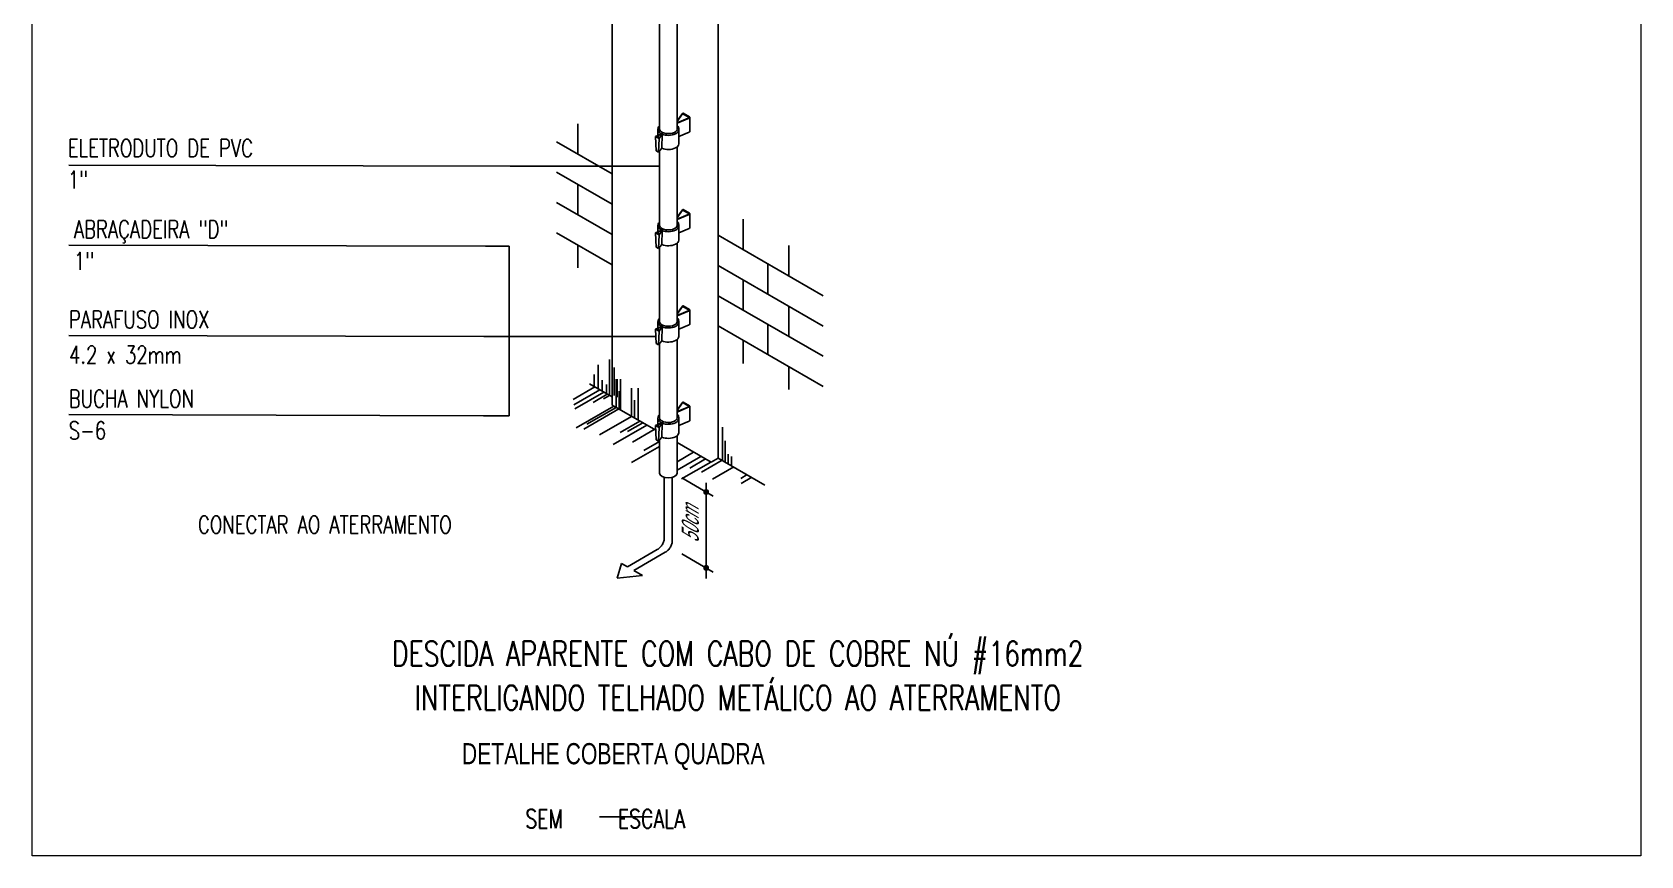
# Model space of a CAD drawing. Header units: inches. Extents: x 462047 to 462370, y 9198028 to 9198209.
# Drawn here: x 462356.12 to 462369.82, y 9198166.67 to 9198173.68 of the extents above; entities that cross this region are included whole.
import ezdxf
from ezdxf.enums import TextEntityAlignment as Align

# ---------------------------------------------------------------- set-up
doc = ezdxf.new("R2010")
doc.units = ezdxf.units.IN
doc.header["$MEASUREMENT"] = 0
doc.linetypes.add('HIDDEN', pattern=[9.525, 6.35, -3.175])
for name, color, linetype in [('15', 1, 'Continuous'), ('25', 2, 'Continuous'), ('50', 5, 'Continuous'), ('C04', 4, 'Continuous'), ('C05', 4, 'Continuous')]:
    doc.layers.add(name, color=color, linetype=linetype)
doc.layers.add('I-LIN_CHAMADA', color=9, linetype='Continuous', lineweight=9)
doc.styles.add('100CL', font='romans.shx', dxfattribs={"height": 2.5})
doc.styles.add('140CL', font='ACENT.shx', dxfattribs={"height": 3.5})
doc.styles.add('25CL', font='ROMANS.shx', dxfattribs={"height": 2.5})
doc.styles.add('35CL', font='ROMANS.shx', dxfattribs={"height": 3.5})
doc.styles.add('80', font='', dxfattribs={"height": 0.2})
doc.styles.get('80').set_extended_font_data('Technical')

msp = doc.modelspace()

# ---------------------------------------------------------------- linework, layer by layer
for p, q in [((462360.767, 9198172.896), (462360.767, 9198172.638)), ((462360.587, 9198172.742), (462361.059, 9198172.47)), ((462360.587, 9198172.484), (462361.059, 9198172.212)), ((462360.767, 9198172.381), (462360.767, 9198172.123)), ((462360.587, 9198172.226), (462361.059, 9198171.954)), ((462360.587, 9198171.969), (462361.059, 9198171.696)), ((462362.174, 9198172.084), (462362.174, 9198171.826)), ((462360.767, 9198171.865), (462360.767, 9198171.67)), ((462361.963, 9198171.948), (462362.856, 9198171.432)), ((462362.563, 9198171.859), (462362.563, 9198171.601)), ((462361.963, 9198171.69), (462362.856, 9198171.174)), ((462362.384, 9198171.705), (462362.384, 9198171.447)), ((462362.174, 9198171.568), (462362.174, 9198171.31)), ((462361.963, 9198171.432), (462362.856, 9198170.917)), ((462362.563, 9198171.343), (462362.563, 9198171.085)), ((462361.963, 9198171.175), (462362.856, 9198170.659)), ((462362.384, 9198171.189), (462362.384, 9198170.931)), ((462362.174, 9198171.052), (462362.174, 9198170.857)), ((462362.563, 9198170.828), (462362.563, 9198170.633))]:
    msp.add_line(p, q)
at = {"layer": '15'}
for p, q in [((462361.059, 9198177.137), (462361.059, 9198170.502)), ((462361.963, 9198176.625), (462361.963, 9198170.05)), ((462361.614, 9198172.914), (462361.657, 9198172.977)), ((462361.707, 9198172.943), (462361.614, 9198172.904)), ((462361.665, 9198172.978), (462361.707, 9198172.954)), ((462361.44, 9198172.789), (462361.481, 9198172.807)), ((462361.44, 9198172.789), (462361.462, 9198172.777)), ((462361.485, 9198172.808), (462361.462, 9198172.777)), ((462361.481, 9198172.807), (462361.497, 9198172.819)), ((462361.485, 9198172.808), (462361.498, 9198172.818)), ((462360.193, 9198172.536), (462356.437, 9198172.545)), ((462360.193, 9198172.536), (462361.464, 9198172.536)), ((462361.614, 9198172.095), (462361.657, 9198172.157)), ((462361.707, 9198172.124), (462361.614, 9198172.085)), ((462361.665, 9198172.159), (462361.707, 9198172.135)), ((462361.44, 9198171.97), (462361.481, 9198171.988)), ((462361.44, 9198171.97), (462361.462, 9198171.957)), ((462361.485, 9198171.989), (462361.462, 9198171.957)), ((462361.481, 9198171.988), (462361.497, 9198171.999)), ((462361.485, 9198171.989), (462361.498, 9198171.999)), ((462360.185, 9198171.854), (462360.185, 9198170.411)), ((462361.614, 9198171.275), (462361.657, 9198171.338)), ((462361.707, 9198171.304), (462361.614, 9198171.265)), ((462361.665, 9198171.339), (462361.707, 9198171.315)), ((462361.44, 9198171.15), (462361.481, 9198171.168)), ((462361.44, 9198171.15), (462361.462, 9198171.137)), ((462361.485, 9198171.169), (462361.462, 9198171.137)), ((462361.481, 9198171.168), (462361.497, 9198171.18)), ((462361.485, 9198171.169), (462361.498, 9198171.179)), ((462361.614, 9198170.456), (462361.657, 9198170.518)), ((462361.707, 9198170.485), (462361.614, 9198170.446)), ((462361.665, 9198170.52), (462361.707, 9198170.496)), ((462361.44, 9198170.331), (462361.481, 9198170.349)), ((462361.44, 9198170.331), (462361.462, 9198170.318)), ((462361.485, 9198170.35), (462361.462, 9198170.318)), ((462361.481, 9198170.349), (462361.497, 9198170.36)), ((462361.485, 9198170.35), (462361.498, 9198170.36))]:
    msp.add_line(p, q, dxfattribs=at)
at = {"layer": '15', "color": 1}
for p, q in [((462356.437, 9198171.863), (462359.983, 9198171.854)), ((462359.983, 9198171.854), (462360.185, 9198171.854)), ((462359.983, 9198171.854), (462360.185, 9198171.854)), ((462356.437, 9198171.095), (462359.968, 9198171.086)), ((462359.968, 9198171.086), (462361.433, 9198171.086)), ((462361.039, 9198170.583), (462361.039, 9198170.89)), ((462360.907, 9198170.66), (462360.907, 9198170.761)), ((462360.94, 9198170.64), (462360.94, 9198170.844)), ((462361.078, 9198170.583), (462361.078, 9198170.822)), ((462360.912, 9198170.656), (462360.727, 9198170.55)), ((462360.955, 9198170.632), (462360.735, 9198170.505)), ((462360.989, 9198170.612), (462360.742, 9198170.469)), ((462361.019, 9198170.594), (462360.9, 9198170.525)), ((462360.976, 9198170.62), (462360.976, 9198170.714)), ((462361.013, 9198170.598), (462361.013, 9198170.677)), ((462361.094, 9198170.482), (462361.094, 9198170.722)), ((462361.103, 9198170.568), (462361.103, 9198170.721)), ((462361.119, 9198170.468), (462361.119, 9198170.621)), ((462361.132, 9198170.46), (462361.132, 9198170.722)), ((462361.225, 9198170.406), (462361.225, 9198170.646)), ((462361.281, 9198170.374), (462361.281, 9198170.646)), ((462361.075, 9198170.493), (462360.754, 9198170.307)), ((462361.116, 9198170.469), (462360.82, 9198170.298)), ((462361.094, 9198170.482), (462360.845, 9198170.338)), ((462361.039, 9198170.583), (462360.987, 9198170.554)), ((462361.25, 9198170.392), (462361.25, 9198170.545)), ((462356.437, 9198170.421), (462359.966, 9198170.411)), ((462359.966, 9198170.411), (462360.185, 9198170.411)), ((462361.225, 9198170.406), (462360.953, 9198170.249)), ((462361.355, 9198170.331), (462361.068, 9198170.166)), ((462361.297, 9198170.365), (462361.129, 9198170.268)), ((462361.322, 9198170.351), (462361.192, 9198170.276)), ((462361.419, 9198170.294), (462361.232, 9198170.186)), ((462361.464, 9198170.192), (462361.33, 9198170.115)), ((462361.999, 9198170.032), (462361.999, 9198170.315)), ((462362.023, 9198170.018), (462362.023, 9198170.198)), ((462361.464, 9198170.15), (462361.225, 9198170.012)), ((462361.754, 9198170.101), (462361.614, 9198170.02)), ((462361.816, 9198170.065), (462361.614, 9198169.948)), ((462361.855, 9198170.043), (462361.722, 9198169.966)), ((462362.047, 9198170.004), (462362.047, 9198170.083)), ((462362.077, 9198169.987), (462362.077, 9198170.063)), ((462361.9, 9198170.017), (462361.651, 9198169.873)), ((462361.998, 9198170.033), (462361.822, 9198169.932)), ((462362.096, 9198169.976), (462361.913, 9198169.871)), ((462362.21, 9198169.91), (462362.155, 9198169.878)), ((462361.652, 9198169.882), (462361.921, 9198169.727)), ((462361.861, 9198169.841), (462361.861, 9198169.027)), ((462362.249, 9198169.888), (462362.158, 9198169.835)), ((462361.652, 9198169.237), (462361.921, 9198169.081))]:
    msp.add_line(p, q, dxfattribs=at)
at = {"layer": '15', "color": 1, "linetype": 'HIDDEN'}
for p, q in [((462361.504, 9198169.376), (462361.504, 9198169.888)), ((462361.572, 9198169.353), (462361.572, 9198169.888)), ((462361.444, 9198169.272), (462361.191, 9198169.126)), ((462361.512, 9198169.249), (462361.245, 9198169.094)), ((462361.139, 9198169.155), (462361.102, 9198169.03)), ((462361.139, 9198169.155), (462361.191, 9198169.126)), ((462361.245, 9198169.094), (462361.318, 9198169.052)), ((462361.102, 9198169.03), (462361.318, 9198169.052))]:
    msp.add_line(p, q, dxfattribs=at)
at = {"layer": '15', "color": 1, "const_width": 0.0258}
for points in [[(462361.848, 9198169.762, 1), (462361.873, 9198169.762, 1)], [(462361.848, 9198169.116, 1), (462361.873, 9198169.116, 1)]]:
    msp.add_lwpolyline(points, format="xyb", close=True, dxfattribs=at)
at = {"layer": '15'}
for centre, start, end in [((462361.662, 9198172.973), 60, 145.1485), ((462361.704, 9198172.949), 292.8734, 60), ((462361.662, 9198172.154), 60, 145.1485), ((462361.704, 9198172.129), 292.8734, 60), ((462361.662, 9198171.334), 60, 145.1485), ((462361.704, 9198171.31), 292.8734, 60), ((462361.662, 9198170.515), 60, 145.1485), ((462361.704, 9198170.49), 292.8734, 60)]:
    msp.add_arc(centre, 0.006, start, end, dxfattribs=at)
at = {"layer": '15', "color": 1, "linetype": 'HIDDEN'}
for centre in [(462361.384, 9198169.376), (462361.452, 9198169.353)]:
    msp.add_arc(centre, 0.12, 300, 0, dxfattribs=at)
at = {"layer": '25'}
for p, q in [((462361.464, 9198173.858), (462361.464, 9198172.85)), ((462361.614, 9198173.858), (462361.614, 9198172.85)), ((462361.614, 9198172.921), (462361.658, 9198172.983)), ((462361.717, 9198172.944), (462361.614, 9198172.9)), ((462361.666, 9198172.985), (462361.718, 9198172.955)), ((462361.721, 9198172.949), (462361.721, 9198172.83)), ((462361.43, 9198172.788), (462361.48, 9198172.809)), ((462361.43, 9198172.788), (462361.46, 9198172.77)), ((462361.43, 9198172.788), (462361.435, 9198172.665)), ((462361.449, 9198172.85), (462361.449, 9198172.796)), ((462361.486, 9198172.807), (462361.46, 9198172.77)), ((462361.486, 9198172.807), (462361.483, 9198172.688)), ((462361.629, 9198172.85), (462361.629, 9198172.73)), ((462361.629, 9198172.787), (462361.717, 9198172.824)), ((462361.435, 9198172.665), (462361.455, 9198172.653)), ((462361.46, 9198172.77), (462361.455, 9198172.653)), ((462361.455, 9198172.653), (462361.483, 9198172.688)), ((462361.464, 9198172.664), (462361.464, 9198172.031)), ((462361.614, 9198172.7), (462361.614, 9198172.031)), ((462361.614, 9198172.101), (462361.658, 9198172.164)), ((462361.717, 9198172.125), (462361.614, 9198172.081)), ((462361.666, 9198172.166), (462361.718, 9198172.135)), ((462361.721, 9198172.13), (462361.721, 9198172.01)), ((462361.43, 9198171.968), (462361.48, 9198171.99)), ((462361.43, 9198171.968), (462361.435, 9198171.846)), ((462361.43, 9198171.968), (462361.46, 9198171.951)), ((462361.449, 9198172.031), (462361.449, 9198171.976)), ((462361.486, 9198171.987), (462361.46, 9198171.951)), ((462361.486, 9198171.987), (462361.483, 9198171.869)), ((462361.629, 9198172.031), (462361.629, 9198171.911)), ((462361.629, 9198171.967), (462361.717, 9198172.005)), ((462361.435, 9198171.846), (462361.455, 9198171.834)), ((462361.46, 9198171.951), (462361.455, 9198171.834)), ((462361.455, 9198171.834), (462361.483, 9198171.869)), ((462361.464, 9198171.845), (462361.464, 9198171.211)), ((462361.614, 9198171.881), (462361.614, 9198171.211)), ((462361.614, 9198171.281), (462361.658, 9198171.344)), ((462361.717, 9198171.305), (462361.614, 9198171.261)), ((462361.666, 9198171.346), (462361.718, 9198171.316)), ((462361.721, 9198171.31), (462361.721, 9198171.191)), ((462361.43, 9198171.149), (462361.48, 9198171.17)), ((462361.43, 9198171.149), (462361.46, 9198171.131)), ((462361.43, 9198171.149), (462361.435, 9198171.026)), ((462361.449, 9198171.211), (462361.449, 9198171.157)), ((462361.486, 9198171.168), (462361.46, 9198171.131)), ((462361.486, 9198171.168), (462361.483, 9198171.049)), ((462361.629, 9198171.211), (462361.629, 9198171.091)), ((462361.629, 9198171.148), (462361.717, 9198171.185)), ((462361.435, 9198171.026), (462361.455, 9198171.014)), ((462361.46, 9198171.131), (462361.455, 9198171.014)), ((462361.455, 9198171.014), (462361.483, 9198171.049)), ((462361.464, 9198171.025), (462361.464, 9198170.392)), ((462361.614, 9198171.061), (462361.614, 9198170.392)), ((462360.867, 9198170.683), (462361.059, 9198170.571)), ((462361.059, 9198170.502), (462361.432, 9198170.287)), ((462361.614, 9198170.462), (462361.658, 9198170.525)), ((462361.717, 9198170.486), (462361.614, 9198170.442)), ((462361.666, 9198170.527), (462361.718, 9198170.496)), ((462361.721, 9198170.491), (462361.721, 9198170.371)), ((462361.43, 9198170.329), (462361.48, 9198170.351)), ((462361.43, 9198170.329), (462361.46, 9198170.312)), ((462361.43, 9198170.329), (462361.435, 9198170.206)), ((462361.449, 9198170.392), (462361.449, 9198170.337)), ((462361.486, 9198170.348), (462361.46, 9198170.312)), ((462361.486, 9198170.348), (462361.483, 9198170.229)), ((462361.629, 9198170.392), (462361.629, 9198170.272)), ((462361.629, 9198170.328), (462361.717, 9198170.366)), ((462361.435, 9198170.206), (462361.455, 9198170.195)), ((462361.46, 9198170.312), (462361.455, 9198170.195)), ((462361.455, 9198170.195), (462361.483, 9198170.229)), ((462361.464, 9198170.206), (462361.464, 9198169.922)), ((462361.614, 9198170.242), (462361.614, 9198169.922)), ((462361.614, 9198170.182), (462361.903, 9198170.015)), ((462361.903, 9198170.015), (462361.963, 9198170.05)), ((462361.963, 9198170.05), (462362.359, 9198169.821))]:
    msp.add_line(p, q, dxfattribs=at)
for centre, start, end in [((462361.663, 9198172.98), 60, 145.1485), ((462361.715, 9198172.95), 292.8734, 60), ((462361.715, 9198172.83), 292.8734, 0), ((462361.663, 9198172.16), 60, 145.1485), ((462361.715, 9198172.13), 292.8734, 60), ((462361.715, 9198172.01), 292.8734, 0), ((462361.663, 9198171.341), 60, 145.1485), ((462361.715, 9198171.311), 292.8734, 60), ((462361.715, 9198171.191), 292.8734, 0), ((462361.663, 9198170.521), 60, 145.1485), ((462361.715, 9198170.491), 292.8734, 60), ((462361.715, 9198170.371), 292.8734, 0)]:
    msp.add_arc(centre, 0.006, start, end, dxfattribs=at)
for centre, major_axis, start_param, end_param in [((462361.539, 9198172.85), (-0.075, 0), 0, 0.969434), ((462361.539, 9198172.85), (0.075, 0), 4.133002, 6.283185), ((462361.539, 9198172.031), (-0.075, 0), 0, 0.969434), ((462361.539, 9198172.031), (0.075, 0), 4.133002, 6.283185), ((462361.539, 9198171.211), (-0.075, 0), 0, 0.969434), ((462361.539, 9198171.211), (0.075, 0), 4.133002, 6.283185), ((462361.539, 9198170.392), (-0.075, 0), 0, 0.969434), ((462361.539, 9198170.392), (0.075, 0), 4.133002, 6.283185), ((462361.539, 9198169.922), (0.075, 0), 3.141593, 6.283185)]:
    msp.add_ellipse(centre, major_axis=major_axis, ratio=0.509872, start_param=start_param, end_param=end_param, dxfattribs=at)
for points, knots in [([(462361.464, 9198172.881), (462361.463, 9198172.88), (462361.463, 9198172.88), (462361.457, 9198172.874), (462361.453, 9198172.868), (462361.448, 9198172.853), (462361.449, 9198172.845), (462361.454, 9198172.831), (462361.458, 9198172.825), (462361.469, 9198172.816), (462361.474, 9198172.812), (462361.48, 9198172.809)], [5.761933, 5.761933, 5.761933, 5.761933, 5.79585, 5.79585, 6.130508, 6.130508, 6.465166, 6.465166, 6.799823, 6.799823, 7.084903, 7.084903, 7.084903, 7.084903]), ([(462361.486, 9198172.807), (462361.503, 9198172.8), (462361.522, 9198172.797), (462361.562, 9198172.797), (462361.582, 9198172.802), (462361.607, 9198172.814), (462361.614, 9198172.819), (462361.624, 9198172.831), (462361.627, 9198172.838), (462361.63, 9198172.852), (462361.629, 9198172.859), (462361.623, 9198172.871), (462361.619, 9198172.876), (462361.614, 9198172.881)], [7.178555, 7.178555, 7.178555, 7.178555, 7.882816, 7.882816, 8.631151, 8.631151, 9.025488, 9.025488, 9.342435, 9.342435, 9.659381, 9.659381, 9.946042, 9.946042, 9.946042, 9.946042]), ([(462361.483, 9198172.688), (462361.483, 9198172.688), (462361.483, 9198172.688), (462361.5, 9198172.68), (462361.521, 9198172.677), (462361.562, 9198172.677), (462361.582, 9198172.682), (462361.607, 9198172.694), (462361.614, 9198172.699), (462361.624, 9198172.711), (462361.627, 9198172.718), (462361.629, 9198172.727), (462361.629, 9198172.728), (462361.629, 9198172.73)], [7.130319, 7.130319, 7.130319, 7.130319, 7.134481, 7.134481, 7.882816, 7.882816, 8.631151, 8.631151, 9.025488, 9.025488, 9.342435, 9.342435, 9.423485, 9.423485, 9.423485, 9.423485]), ([(462361.464, 9198172.061), (462361.463, 9198172.061), (462361.463, 9198172.06), (462361.457, 9198172.054), (462361.453, 9198172.048), (462361.448, 9198172.034), (462361.449, 9198172.026), (462361.454, 9198172.012), (462361.458, 9198172.006), (462361.469, 9198171.997), (462361.474, 9198171.993), (462361.48, 9198171.99)], [5.761933, 5.761933, 5.761933, 5.761933, 5.79585, 5.79585, 6.130508, 6.130508, 6.465166, 6.465166, 6.799823, 6.799823, 7.084903, 7.084903, 7.084903, 7.084903]), ([(462361.486, 9198171.987), (462361.503, 9198171.981), (462361.522, 9198171.977), (462361.562, 9198171.978), (462361.582, 9198171.982), (462361.607, 9198171.994), (462361.614, 9198172), (462361.624, 9198172.012), (462361.627, 9198172.018), (462361.63, 9198172.032), (462361.629, 9198172.04), (462361.623, 9198172.052), (462361.619, 9198172.057), (462361.614, 9198172.061)], [7.178555, 7.178555, 7.178555, 7.178555, 7.882816, 7.882816, 8.631151, 8.631151, 9.025488, 9.025488, 9.342435, 9.342435, 9.659381, 9.659381, 9.946042, 9.946042, 9.946042, 9.946042]), ([(462361.483, 9198171.869), (462361.483, 9198171.868), (462361.483, 9198171.868), (462361.5, 9198171.861), (462361.521, 9198171.857), (462361.562, 9198171.858), (462361.582, 9198171.862), (462361.607, 9198171.874), (462361.614, 9198171.88), (462361.624, 9198171.892), (462361.627, 9198171.898), (462361.629, 9198171.907), (462361.629, 9198171.909), (462361.629, 9198171.911)], [7.130319, 7.130319, 7.130319, 7.130319, 7.134481, 7.134481, 7.882816, 7.882816, 8.631151, 8.631151, 9.025488, 9.025488, 9.342435, 9.342435, 9.423485, 9.423485, 9.423485, 9.423485]), ([(462361.464, 9198171.242), (462361.463, 9198171.241), (462361.463, 9198171.241), (462361.457, 9198171.235), (462361.453, 9198171.229), (462361.448, 9198171.214), (462361.449, 9198171.206), (462361.454, 9198171.192), (462361.458, 9198171.186), (462361.469, 9198171.177), (462361.474, 9198171.173), (462361.48, 9198171.17)], [5.761933, 5.761933, 5.761933, 5.761933, 5.79585, 5.79585, 6.130508, 6.130508, 6.465166, 6.465166, 6.799823, 6.799823, 7.084903, 7.084903, 7.084903, 7.084903]), ([(462361.486, 9198171.168), (462361.503, 9198171.161), (462361.522, 9198171.158), (462361.562, 9198171.158), (462361.582, 9198171.163), (462361.607, 9198171.175), (462361.614, 9198171.18), (462361.624, 9198171.192), (462361.627, 9198171.199), (462361.63, 9198171.213), (462361.629, 9198171.22), (462361.623, 9198171.232), (462361.619, 9198171.237), (462361.614, 9198171.242)], [7.178555, 7.178555, 7.178555, 7.178555, 7.882816, 7.882816, 8.631151, 8.631151, 9.025488, 9.025488, 9.342435, 9.342435, 9.659381, 9.659381, 9.946042, 9.946042, 9.946042, 9.946042]), ([(462361.483, 9198171.049), (462361.483, 9198171.049), (462361.483, 9198171.049), (462361.5, 9198171.041), (462361.521, 9198171.038), (462361.562, 9198171.038), (462361.582, 9198171.043), (462361.607, 9198171.055), (462361.614, 9198171.06), (462361.624, 9198171.072), (462361.627, 9198171.079), (462361.629, 9198171.088), (462361.629, 9198171.089), (462361.629, 9198171.091)], [7.130319, 7.130319, 7.130319, 7.130319, 7.134481, 7.134481, 7.882816, 7.882816, 8.631151, 8.631151, 9.025488, 9.025488, 9.342435, 9.342435, 9.423485, 9.423485, 9.423485, 9.423485]), ([(462361.464, 9198170.422), (462361.463, 9198170.422), (462361.463, 9198170.421), (462361.457, 9198170.415), (462361.453, 9198170.409), (462361.448, 9198170.395), (462361.449, 9198170.387), (462361.454, 9198170.373), (462361.458, 9198170.367), (462361.469, 9198170.357), (462361.474, 9198170.354), (462361.48, 9198170.351)], [5.761933, 5.761933, 5.761933, 5.761933, 5.79585, 5.79585, 6.130508, 6.130508, 6.465166, 6.465166, 6.799823, 6.799823, 7.084903, 7.084903, 7.084903, 7.084903]), ([(462361.486, 9198170.348), (462361.503, 9198170.341), (462361.522, 9198170.338), (462361.562, 9198170.339), (462361.582, 9198170.343), (462361.607, 9198170.355), (462361.614, 9198170.361), (462361.624, 9198170.373), (462361.627, 9198170.379), (462361.63, 9198170.393), (462361.629, 9198170.401), (462361.623, 9198170.413), (462361.619, 9198170.418), (462361.614, 9198170.422)], [7.178555, 7.178555, 7.178555, 7.178555, 7.882816, 7.882816, 8.631151, 8.631151, 9.025488, 9.025488, 9.342435, 9.342435, 9.659381, 9.659381, 9.946042, 9.946042, 9.946042, 9.946042]), ([(462361.483, 9198170.229), (462361.483, 9198170.229), (462361.483, 9198170.229), (462361.5, 9198170.222), (462361.521, 9198170.218), (462361.562, 9198170.219), (462361.582, 9198170.223), (462361.607, 9198170.235), (462361.614, 9198170.241), (462361.624, 9198170.253), (462361.627, 9198170.259), (462361.629, 9198170.268), (462361.629, 9198170.27), (462361.629, 9198170.272)], [7.130319, 7.130319, 7.130319, 7.130319, 7.134481, 7.134481, 7.882816, 7.882816, 8.631151, 8.631151, 9.025488, 9.025488, 9.342435, 9.342435, 9.423485, 9.423485, 9.423485, 9.423485])]:
    msp.add_open_spline(points, degree=3, knots=knots, dxfattribs=at)
at = {"layer": 'C04', "color": 5}
msp.add_line((462360.952, 9198166.997), (462361.402, 9198166.997), dxfattribs=at)
at = {"layer": 'I-LIN_CHAMADA'}
msp.add_lwpolyline([(462356.124, 9198181.013), (462369.816, 9198181.013), (462369.816, 9198166.666), (462356.124, 9198166.666)], close=True, dxfattribs=at)

# ---------------------------------------------------------------- texts
at = {"layer": '25', "style": '25CL', "width": 0.75}
for s, p in [('ELETRODUTO DE PVC', (462356.427, 9198172.614)), ('1"', (462356.427, 9198172.344)), ('ABRAÇADEIRA "D"', (462356.479, 9198171.923)), ('1"', (462356.479, 9198171.653)), ('PARAFUSO INOX', (462356.437, 9198171.155)), ('4.2 x 32mm', (462356.437, 9198170.855)), ('BUCHA NYLON', (462356.435, 9198170.481)), ('S-6', (462356.435, 9198170.211)), ('CONECTAR AO ATERRAMENTO', (462357.535, 9198169.409))]:
    msp.add_text(s, height=0.15, dxfattribs=at).set_placement(p)
at = {"layer": '25', "color": 2, "style": '80', "oblique": 30, "width": 0.75}
msp.add_text('50cm', height=0.144, rotation=90, dxfattribs=at).set_placement((462361.797, 9198169.48), align=Align.CENTER)
at = {"layer": '50', "style": '35CL', "width": 0.75}
for s, p in [('DESCIDA APARENTE COM CABO DE COBRE NÚ #16mm2', (462362.129, 9198168.387)), ('INTERLIGANDO TELHADO METÁLICO AO ATERRAMENTO', (462362.129, 9198168.011))]:
    msp.add_text(s, height=0.21, dxfattribs=at).set_placement(p, align=Align.MIDDLE_CENTER)
at = {"layer": 'C04', "color": 5, "style": '100CL', "width": 0.75}
msp.add_text('SEM     ESCALA', height=0.1575, dxfattribs=at).set_placement((462360.321, 9198166.902))
at = {"layer": 'C05', "style": '140CL', "width": 0.75}
msp.add_text('DETALHE COBERTA QUADRA', height=0.18, dxfattribs=at).set_placement((462359.781, 9198167.445))

doc.saveas('drawing.dxf')
